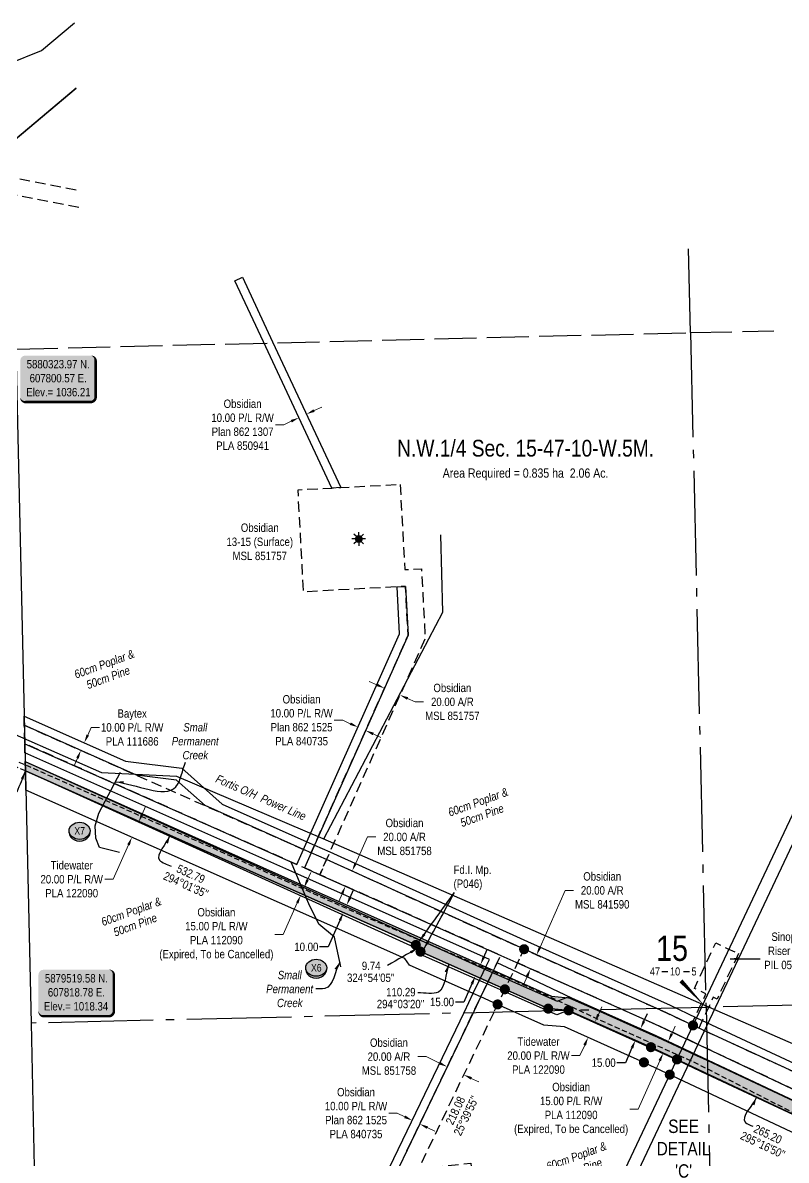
# Model space of a CAD drawing. Extents: x 606847 to 616975, y 5877213 to 5883625.
# Drawn here: x 607829 to 608740, y 5879356 to 5880714 of the extents above; entities that cross this region are included whole.
import ezdxf
from ezdxf.enums import TextEntityAlignment as Align

# ---------------------------------------------------------------- set-up
doc = ezdxf.new("R2010")
doc.units = 0
doc.header["$LTSCALE"] = 5
doc.header["$PDMODE"] = 34
doc.header["$PDSIZE"] = 0.03
for name, pattern in [('foc-ACCESSROAD', [3.75, 2.5, -1.25]), ('foc-QUARTERLINE', [33, 25, -3, 2, -3]), ('foc-TIELINE', [1.875, 1.25, -0.625]), ('foc-UNSURVEYED', [12.5, 10, -2.5]), ('UG_PIPE', [1.875, 1.25, -0.625])]:
    doc.linetypes.add(name, pattern=pattern)
doc.layers.get('Defpoints').update_dxf_attribs({"color": 9})
for name, color, linetype in [('10', 1, 'Continuous'), ('9', 3, 'Continuous'), ('AS-PIPE-UG', 44, 'UG_PIPE'), ('AS-POWER', 104, 'foc-POWER'), ('AS-POWER-T', 104, 'Continuous'), ('C-RW', 13, 'Continuous'), ('C-SYMBOL', 7, 'Continuous'), ('C-WS', 13, 'foc-ACCESSROAD'), ('C-WS-S', 8, 'Continuous'), ('DETAIL-T', 7, 'Continuous'), ('F-RW', 190, 'Continuous'), ('F-WS', 190, 'foc-ACCESSROAD'), ('L-AREAREQUIRED', 7, 'Continuous'), ('L-BD', 7, 'Continuous'), ('L-MON', 1, 'Continuous'), ('L-QSEC', 8, 'foc-QUARTERLINE'), ('L-SEC', 7, 'Continuous'), ('L-SECLBL', 7, 'Continuous'), ('L-TIE', 7, 'foc-TIELINE'), ('L-TITLEDB', 4, 'Continuous'), ('L-USEC', 7, 'foc-UNSURVEYED'), ('P-CROSSINGS', 250, 'Continuous'), ('P-PROPOSED', 10, 'Continuous'), ('P-PROPOSED-H', 21, 'Continuous'), ('P-TXT', 4, 'Continuous'), ('T-BUSH-T', 110, 'Continuous'), ('T-WATER', 160, 'Continuous'), ('T-WATER-T', 170, 'Continuous')]:
    doc.layers.add(name, color=color, linetype=linetype)
for name, color, linetype, lineweight in [('C-AR-T', 13, 'Continuous', 9), ('C-RW-T', 13, 'Continuous', 9), ('C-WS-T', 13, 'Continuous', 9), ('F-RW-T', 190, 'Continuous', 9), ('F-WS-T', 190, 'Continuous', 9)]:
    doc.layers.add(name, color=color, linetype=linetype, lineweight=lineweight)
doc.styles.add('100L', font='ARIALN.TTF', dxfattribs={"height": 11})
doc.styles.add('175L', font='ARIALN.TTF', dxfattribs={"height": 20})
doc.styles.add('80', font='ARIALN.TTF', dxfattribs={"height": 10})
doc.styles.add('80CG', font='ARIALN.TTF', dxfattribs={"height": 10})
doc.styles.add('80L', font='ARIALN.TTF', dxfattribs={"height": 10})
doc.styles.add('Crossing', font='ARIALN.TTF', dxfattribs={"height": 10})
doc.styles.add('foc-LtypeFont', font='ARIALN.TTF', dxfattribs={"height": 7.35})
doc.styles.add('SIMPLEX', font='ARIALN.TTF')
doc.linetypes.add('foc-POWER', pattern='A,6,-1,["P",foc-LtypeFont,S=0.2,R=0,X=-0.625,Y=-0.75],-1.24,4', length=12.24)
doc.linetypes.add('foc-TOPO-flowdirection-NOLINE', pattern='A,0,[">",foc-LtypeFont,S=0.3,R=0,X=0,Y=-0.945],-20,[">",foc-LtypeFont,S=0.3,R=0,X=0,Y=-0.945],0', length=20)
doc.dimstyles.new('Compass 5 000', dxfattribs={"dimscale": 5, "dimtxt": 9, "dimasz": 2, "dimexe": 0.2, "dimexo": 0.0625, "dimgap": 0.5, "dimtad": 0, "dimtih": 1, "dimtoh": 1, "dimzin": 0, "dimdsep": 46, "dimtxsty": '80CG', "dimcen": 0.1, "dimse1": 1, "dimse2": 1, "dimclrd": 256, "dimclrt": 256, "dimaunit": 1, "dimadec": 4, "dimazin": 0, "dimtfac": 0.06, "dimtofl": 0, "dimtmove": 0, "dimatfit": 1, "dimfxl": 0.2, "dimtolj": 1, "dimtzin": 0, "dimlwd": -1, "dimarcsym": 0})

# ---------------------------------------------------------------- blocks, each defined once
blk = doc.blocks.new('L-SECLBL')
at = {"layer": '9', "color": 7}
for p, q in [((-5.1, -27.8), (-12.3, -27.8)), ((20.7, -27.8), (13.5, -27.8))]:
    blk.add_line(p, q, dxfattribs=at)
at = {"layer": '10', "color": 2, "style": 'SIMPLEX'}
blk.add_attdef('SEC', text='', height=30, dxfattribs=at).set_placement((0, 0), align=Align.MIDDLE)
at = {"layer": '10', "color": 5, "style": '80L'}
blk.add_attdef('TWP', text='', height=9.5, dxfattribs=at).set_placement((-14.4, -27.4), align=Align.MIDDLE_RIGHT)
blk.add_attdef('RGE', text='', height=9.5, dxfattribs=at).set_placement((3.6, -27.4), align=Align.MIDDLE_CENTER)
blk.add_attdef('MER', text='', height=9.5, dxfattribs=at).set_placement((23.2, -27.4), align=Align.MIDDLE_LEFT)
blk = doc.blocks.new('*D435')
at = {"layer": 'C-AR-T', "transparency": 16777216}
for p, q in [((608446.5, 5879610.6), (608476.5, 5879678.4)), ((608476.5, 5879678.4), (608486.5, 5879678.4)), ((608431.1, 5879575.8), (608427, 5879566.7))]:
    blk.add_line(p, q, dxfattribs=at)
for points in [[(608444.9, 5879611.3), (608448, 5879610), (608442.4, 5879601.5)], [(608429.5, 5879576.5), (608432.6, 5879575.2), (608435.1, 5879585)]]:
    blk.add_solid(points, dxfattribs=at)
at = {"layer": 'Defpoints', "color": 0, "transparency": 16777216}
for p in [(608442.4, 5879601.5), (608460.9, 5879593.3), (608453.6, 5879576.8)]:
    blk.add_point(p, dxfattribs=at)
at = {"layer": 'C-AR-T', "transparency": 16777216, "insert": (608520.7, 5879678.4), "char_height": 10, "attachment_point": 5, "style": '80CG'}
blk.add_mtext('\\A1;Obsidian\\P20.00 A/R\\PMSL 841590', dxfattribs=at)
blk = doc.blocks.new('*D436')
at = {"layer": 'C-AR-T', "transparency": 16777216}
for p, q in [((608310.4, 5879480), (608300.4, 5879480)), ((608326.6, 5879472.2), (608310.4, 5879480)), ((608364.4, 5879454.1), (608373.5, 5879449.8))]:
    blk.add_line(p, q, dxfattribs=at)
for points in [[(608327.4, 5879473.7), (608325.9, 5879470.7), (608335.7, 5879467.9)], [(608365.2, 5879455.6), (608363.7, 5879452.6), (608355.4, 5879458.4)]]:
    blk.add_solid(points, dxfattribs=at)
at = {"layer": 'Defpoints', "color": 0, "transparency": 16777216}
for p in [(608328.6, 5879453.2), (608355.4, 5879458.4), (608348.4, 5879443.7)]:
    blk.add_point(p, dxfattribs=at)
at = {"layer": 'C-AR-T', "transparency": 16777216, "insert": (608266.1, 5879480), "char_height": 10, "attachment_point": 5, "style": '80CG'}
blk.add_mtext('\\A1;Obsidian\\P20.00 A/R\\PMSL 851758', dxfattribs=at)
blk = doc.blocks.new('*D437')
at = {"layer": 'C-AR-T', "transparency": 16777216}
for p, q in [((608226.4, 5879710.9), (608240.4, 5879742.2)), ((608240.4, 5879742.2), (608250.4, 5879742.2)), ((608210.1, 5879674.4), (608206.1, 5879665.2))]:
    blk.add_line(p, q, dxfattribs=at)
for points in [[(608224.9, 5879711.6), (608227.9, 5879710.2), (608222.3, 5879701.8)], [(608208.6, 5879675), (608211.6, 5879673.7), (608214.2, 5879683.5)]]:
    blk.add_solid(points, dxfattribs=at)
at = {"layer": 'Defpoints', "color": 0, "transparency": 16777216}
for p in [(608222.3, 5879701.8), (608264.5, 5879683), (608256.4, 5879664.7)]:
    blk.add_point(p, dxfattribs=at)
at = {"layer": 'C-AR-T', "transparency": 16777216, "insert": (608284.7, 5879742.2), "char_height": 10, "attachment_point": 5, "style": '80CG'}
blk.add_mtext('\\A1;Obsidian\\P20.00 A/R\\PMSL 851758', dxfattribs=at)
blk = doc.blocks.new('*D438')
at = {"layer": 'C-AR-T', "transparency": 16777216}
for p, q in [((608251.7, 5879923.9), (608242.6, 5879927.9)), ((608288.3, 5879907.5), (608297.5, 5879903.4)), ((608297.5, 5879903.4), (608307.5, 5879903.4))]:
    blk.add_line(p, q, dxfattribs=at)
for points in [[(608252.4, 5879925.4), (608251, 5879922.3), (608260.8, 5879919.8)], [(608289, 5879909), (608287.7, 5879906), (608279.2, 5879911.6)]]:
    blk.add_solid(points, dxfattribs=at)
at = {"layer": 'Defpoints', "color": 0, "transparency": 16777216}
for p in [(608268.2, 5879936.3), (608286.6, 5879928.1), (608279.2, 5879911.6)]:
    blk.add_point(p, dxfattribs=at)
at = {"layer": 'C-AR-T', "transparency": 16777216, "insert": (608341.8, 5879903.4), "char_height": 10, "attachment_point": 5, "style": '80CG'}
blk.add_mtext('\\A1;Obsidian\\P20.00 A/R\\PMSL 851757', dxfattribs=at)
blk = doc.blocks.new('*D450')
at = {"layer": 'C-RW-T', "transparency": 16777216}
for p, q in [((608176.7, 5880251.1), (608185.8, 5880255.3)), ((608149.5, 5880238.4), (608140.5, 5880234.2)), ((608140.5, 5880234.2), (608130.5, 5880234.2))]:
    blk.add_line(p, q, dxfattribs=at)
for points in [[(608176, 5880252.6), (608177.4, 5880249.6), (608167.7, 5880246.9)], [(608148.8, 5880239.9), (608150.2, 5880236.9), (608158.6, 5880242.6)]]:
    blk.add_solid(points, dxfattribs=at)
at = {"layer": 'Defpoints', "color": 0, "transparency": 16777216}
for p in [(608164.7, 5880253.1), (608155.7, 5880248.9), (608158.6, 5880242.6)]:
    blk.add_point(p, dxfattribs=at)
at = {"layer": 'C-RW-T', "transparency": 16777216, "insert": (608091.4, 5880234.2), "char_height": 10, "attachment_point": 5, "style": '80CG'}
blk.add_mtext('\\A1;Obsidian\\P10.00 P/L R/W\\PPlan 862 1307\\PPLA 850941', dxfattribs=at)
blk = doc.blocks.new('*D452')
at = {"layer": 'C-RW-T', "transparency": 16777216}
for p, q in [((608275.9, 5879412.6), (608265.9, 5879412.6)), ((608284.9, 5879408.2), (608275.9, 5879412.6)), ((608311.9, 5879395.3), (608320.9, 5879390.9))]:
    blk.add_line(p, q, dxfattribs=at)
for points in [[(608285.6, 5879409.8), (608284.2, 5879406.7), (608293.9, 5879403.9)], [(608312.6, 5879396.8), (608311.2, 5879393.8), (608302.9, 5879399.6)]]:
    blk.add_solid(points, dxfattribs=at)
at = {"layer": 'Defpoints', "color": 0, "transparency": 16777216}
for p in [(608302.9, 5879422.8), (608311.9, 5879418.4), (608302.9, 5879399.6)]:
    blk.add_point(p, dxfattribs=at)
at = {"layer": 'C-RW-T', "transparency": 16777216, "insert": (608226.8, 5879412.6), "char_height": 10, "attachment_point": 5, "style": '80CG'}
blk.add_mtext('\\A1;Obsidian\\P10.00 P/L R/W\\PPlan 862 1525\\PPLA 840735', dxfattribs=at)
blk = doc.blocks.new('*D453')
at = {"layer": 'C-RW-T', "transparency": 16777216}
for p, q in [((608210.9, 5879881.5), (608200.9, 5879881.5)), ((608220, 5879877.4), (608210.9, 5879881.5)), ((608247.4, 5879865.2), (608256.5, 5879861.1))]:
    blk.add_line(p, q, dxfattribs=at)
for points in [[(608220.7, 5879878.9), (608219.3, 5879875.9), (608229.1, 5879873.4)], [(608248.1, 5879866.7), (608246.7, 5879863.7), (608238.3, 5879869.3)]]:
    blk.add_solid(points, dxfattribs=at)
at = {"layer": 'Defpoints', "color": 0, "transparency": 16777216}
for p in [(608229.1, 5879873.4), (608229.9, 5879875), (608239, 5879870.9)]:
    blk.add_point(p, dxfattribs=at)
at = {"layer": 'C-RW-T', "transparency": 16777216, "insert": (608161.8, 5879881.5), "char_height": 10, "attachment_point": 5, "style": '80CG'}
blk.add_mtext('\\A1;Obsidian\\P10.00 P/L R/W\\PPlan 862 1525\\PPLA 840735', dxfattribs=at)
blk = doc.blocks.new('*D459')
at = {"layer": 'Defpoints', "color": 0, "transparency": 16777216}
for p in [(607897.6, 5879845.8), (607901.6, 5879855), (607902.4, 5879854.6)]:
    blk.add_point(p, dxfattribs=at)
at = {"layer": 'F-RW-T', "transparency": 16777216}
for p, q in [((607906.5, 5879863.8), (607910.5, 5879872.9)), ((607910.5, 5879872.9), (607920.5, 5879872.9)), ((607894.3, 5879836.3), (607890.2, 5879827.2))]:
    blk.add_line(p, q, dxfattribs=at)
for points in [[(607905, 5879864.4), (607908, 5879863.1), (607902.4, 5879854.6)], [(607892.8, 5879837), (607895.8, 5879835.7), (607898.3, 5879845.5)]]:
    blk.add_solid(points, dxfattribs=at)
at = {"layer": 'F-RW-T', "transparency": 16777216, "insert": (607959.6, 5879872.9), "char_height": 10, "attachment_point": 5, "style": '80CG'}
blk.add_mtext('\\A1;Baytex\\P10.00 P/L R/W\\PPLA 111686', dxfattribs=at)
blk = doc.blocks.new('*D464')
at = {"layer": 'Defpoints', "color": 0, "transparency": 16777216}
for p in [(608503.8, 5879502.9), (608558.9, 5879500.2), (608550.7, 5879482)]:
    blk.add_point(p, dxfattribs=at)
at = {"layer": 'F-RW-T', "transparency": 16777216}
for p, q in [((608516.1, 5879530.3), (608520.1, 5879539.5)), ((608499.8, 5879493.8), (608494.1, 5879481.2)), ((608494.1, 5879481.2), (608484.1, 5879481.2))]:
    blk.add_line(p, q, dxfattribs=at)
for points in [[(608514.5, 5879531), (608517.6, 5879529.6), (608512, 5879521.2)], [(608498.2, 5879494.5), (608501.3, 5879493.1), (608503.8, 5879502.9)]]:
    blk.add_solid(points, dxfattribs=at)
at = {"layer": 'F-RW-T', "transparency": 16777216, "insert": (608444.6, 5879481.2), "char_height": 10, "attachment_point": 5, "style": '80CG'}
blk.add_mtext('\\A1;Tidewater\\P20.00 P/L R/W\\PPLA 122090', dxfattribs=at)
blk = doc.blocks.new('*D465')
at = {"layer": 'Defpoints', "color": 0, "transparency": 16777216}
for p in [(607959.3, 5879741.9), (608037.4, 5879729.1), (608029.3, 5879710.9)]:
    blk.add_point(p, dxfattribs=at)
at = {"layer": 'F-RW-T', "transparency": 16777216}
for p, q in [((607971.4, 5879769.4), (607975.5, 5879778.5)), ((607955.2, 5879732.8), (607937, 5879691.7)), ((607937, 5879691.7), (607927, 5879691.7))]:
    blk.add_line(p, q, dxfattribs=at)
for points in [[(607969.9, 5879770), (607973, 5879768.7), (607967.4, 5879760.2)], [(607953.7, 5879733.5), (607956.7, 5879732.1), (607959.3, 5879741.9)]]:
    blk.add_solid(points, dxfattribs=at)
at = {"layer": 'F-RW-T', "transparency": 16777216, "insert": (607887.4, 5879691.7), "char_height": 10, "attachment_point": 5, "style": '80CG'}
blk.add_mtext('\\A1;Tidewater\\P20.00 P/L R/W\\PPLA 122090', dxfattribs=at)
blk = doc.blocks.new('*D469')
at = {"layer": 'C-RW-T', "transparency": 16777216}
for p, q in [((608603.6, 5879507.1), (608607.7, 5879516.3)), ((608589.4, 5879475.2), (608563.5, 5879417.3)), ((608563.5, 5879417.3), (608553.5, 5879417.3))]:
    blk.add_line(p, q, dxfattribs=at)
for points in [[(608602.1, 5879507.8), (608605.1, 5879506.5), (608599.5, 5879498)], [(608587.9, 5879475.9), (608590.9, 5879474.6), (608593.5, 5879484.4)]]:
    blk.add_solid(points, dxfattribs=at)
at = {"layer": 'Defpoints', "color": 0, "transparency": 16777216}
for p in [(608589.5, 5879502.5), (608583.4, 5879488.9), (608593.5, 5879484.4)]:
    blk.add_point(p, dxfattribs=at)
at = {"layer": 'C-RW-T', "transparency": 16777216, "insert": (608483.6, 5879417.3), "char_height": 10, "attachment_point": 5, "style": '80CG'}
blk.add_mtext('\\A1;Obsidian\\P15.00 P/L R/W\\PPLA 112090\\P(Expired, To be Cancelled)', dxfattribs=at)
blk = doc.blocks.new('*D470')
at = {"layer": 'C-RW-T', "transparency": 16777216}
for p, q in [((608168.9, 5879690.9), (608172.9, 5879700)), ((608156.7, 5879663.5), (608140, 5879625.9)), ((608140, 5879625.9), (608130, 5879625.9))]:
    blk.add_line(p, q, dxfattribs=at)
for points in [[(608167.3, 5879691.6), (608170.4, 5879690.2), (608164.8, 5879681.7)], [(608155.2, 5879664.1), (608158.2, 5879662.8), (608160.7, 5879672.6)]]:
    blk.add_solid(points, dxfattribs=at)
at = {"layer": 'Defpoints', "color": 0, "transparency": 16777216}
for p in [(608109.9, 5879695.2), (608113.9, 5879704.3), (608160.7, 5879672.6)]:
    blk.add_point(p, dxfattribs=at)
at = {"layer": 'C-RW-T', "transparency": 16777216, "insert": (608060.1, 5879625.9), "char_height": 10, "attachment_point": 5, "style": '80CG'}
blk.add_mtext('\\A1;Obsidian\\P15.00 P/L R/W\\PPLA 112090\\P(Expired, To be Cancelled)', dxfattribs=at)
blk = doc.blocks.new('GAS')
h = blk.add_hatch(color=255)
h.dxf.hatch_style = 1
edge = h.paths.add_edge_path()
edge.add_arc((0, 0), 0.9, 0, 360)
for p, q in [((-0.81, 0), (-1.62, 0)), ((-0.57, 0.57), (-1.14, 1.14)), ((0, 0.81), (0, 1.62)), ((0.57, 0.57), (1.14, 1.14)), ((1.62, 0), (0.81, 0)), ((-0.57, -0.57), (-1.14, -1.14)), ((0, -0.81), (0, -1.62)), ((1.14, -1.14), (0.57, -0.57))]:
    blk.add_line(p, q)
blk.add_circle((0, 0), 0.8)
blk = doc.blocks.new('fdia')
at = {"color": 255, "const_width": 1}
blk.add_lwpolyline([(-0.5, 0, 1), (0.5, 0, 1)], format="xyb", close=True, dxfattribs=at)
blk = doc.blocks.new('Fdiaa')
blk.add_blockref('fdia', (0, 0))
blk = doc.blocks.new('fdib')
at = {"color": 1, "const_width": 1.6}
blk.add_lwpolyline([(-0.4, 0, 1), (0.4, 0, 1)], format="xyb", close=True, dxfattribs=at)
at = {"color": 1}
blk.add_circle((0, 0), 0.8, dxfattribs=at)
blk = doc.blocks.new('Fdibb')
blk.add_blockref('fdib', (0, 0))
blk = doc.blocks.new('fdicc')
for name in ['Fdibb', 'Fdiaa']:
    blk.add_blockref(name, (0, 0))
blk = doc.blocks.new('FDI')
blk.add_blockref('fdicc', (0, 0))
blk = doc.blocks.new('*D574')
at = {"layer": 'Defpoints', "color": 0, "transparency": 16777216}
for p in [(608550.1, 5879520.6), (608544, 5879506.9), (608560.3, 5879499.6)]:
    blk.add_point(p, dxfattribs=at)
at = {"layer": 'P-TXT', "transparency": 16777216}
for p, q in [((608570.5, 5879522.4), (608574.6, 5879531.6)), ((608556.2, 5879490.5), (608548.3, 5879472.8)), ((608548.3, 5879472.8), (608538.3, 5879472.8))]:
    blk.add_line(p, q, dxfattribs=at)
for points in [[(608569, 5879523.1), (608572, 5879521.7), (608566.4, 5879513.3)], [(608554.7, 5879491.2), (608557.8, 5879489.8), (608560.3, 5879499.6)]]:
    blk.add_solid(points, dxfattribs=at)
at = {"layer": 'P-TXT', "transparency": 16777216, "insert": (608522.4, 5879472.8), "char_height": 10, "attachment_point": 5, "style": '80CG'}
blk.add_mtext('\\A1;15.00', dxfattribs=at)
blk = doc.blocks.new('*D575')
at = {"layer": 'Defpoints', "color": 0, "transparency": 16777216}
for p in [(608371.3, 5879591.6), (608365.1, 5879577.9), (608369.2, 5879576.1)]:
    blk.add_point(p, dxfattribs=at)
at = {"layer": 'P-TXT', "transparency": 16777216}
for p, q in [((608379.4, 5879598.9), (608383.5, 5879608.1)), ((608365.1, 5879567), (608355.4, 5879545.2)), ((608355.4, 5879545.2), (608345.4, 5879545.2))]:
    blk.add_line(p, q, dxfattribs=at)
for points in [[(608377.9, 5879599.6), (608380.9, 5879598.3), (608375.3, 5879589.8)], [(608363.6, 5879567.7), (608366.7, 5879566.3), (608369.2, 5879576.1)]]:
    blk.add_solid(points, dxfattribs=at)
at = {"layer": 'P-TXT', "transparency": 16777216, "insert": (608329.5, 5879545.2), "char_height": 10, "attachment_point": 5, "style": '80CG'}
blk.add_mtext('\\A1;15.00', dxfattribs=at)
blk = doc.blocks.new('*D576')
at = {"layer": 'Defpoints', "color": 0, "transparency": 16777216}
for p in [(608196.4, 5879669.6), (608192.4, 5879660.5), (608211.7, 5879651.9)]:
    blk.add_point(p, dxfattribs=at)
at = {"layer": 'P-TXT', "transparency": 16777216}
for p, q in [((608219.8, 5879670.1), (608223.9, 5879679.3)), ((608207.6, 5879642.7), (608193.4, 5879611)), ((608193.4, 5879611), (608183.4, 5879611))]:
    blk.add_line(p, q, dxfattribs=at)
for points in [[(608218.3, 5879670.8), (608221.3, 5879669.4), (608215.7, 5879661)], [(608206.1, 5879643.4), (608209.1, 5879642), (608211.7, 5879651.9)]]:
    blk.add_solid(points, dxfattribs=at)
at = {"layer": 'P-TXT', "transparency": 16777216, "insert": (608167.5, 5879611), "char_height": 10, "attachment_point": 5, "style": '80CG'}
blk.add_mtext('\\A1;10.00', dxfattribs=at)
blk = doc.blocks.new('*U591')
h = blk.add_hatch(color=254)
edge = h.paths.add_edge_path()
edge.add_line((-39, -28.5), (39, -28.5))
edge.add_arc((39, -22.5), 6, 270, 360)
edge.add_line((45, -22.5), (45, 21))
edge.add_arc((39, 21), 6, 0, 90)
edge.add_line((39, 27), (-39, 27))
edge.add_arc((-39, 21), 6, 90, 180)
edge.add_line((-45, 21), (-45, -22.5))
edge.add_arc((-39, -22.5), 6, 180, 270)
at = {"color": 1, "flags": 128}
blk.add_lwpolyline([(-39, -28.5, 3, 3, 0), (39, -28.5, 3, 3, 0.414214), (45, -22.5, 3, 3, 0), (45, 21, 3, 0, 0.414214), (39, 27, 0, 0, 0), (-39, 27, 0, 0, 0.414214), (-45, 21, 0, 0, 0), (-45, -22.5, 0, 3, 0.414214)], format="xyseb", close=True, dxfattribs=at)
blk.add_lwpolyline([(-35.9, -20.9, 0, 10, 0), (0, 0, 5, 5, 0)], format="xyseb", dxfattribs=at)
at = {"color": 1, "style": '80'}
blk.add_attdef('ENTER_TEXT_001', (-36, -5), '', height=10, dxfattribs=at)
blk = doc.blocks.new('xing2')
h = blk.add_hatch(color=50)
h.dxf.hatch_style = 1
edge = h.paths.add_edge_path()
edge.add_ellipse((0, 0), major_axis=(-12.5, 0), ratio=0.816297, start_angle=0, end_angle=360)
h = blk.add_hatch(color=250)
h.dxf.hatch_style = 1
edge = h.paths.add_edge_path()
edge.add_ellipse((0, -2), major_axis=(-12.5, 0), ratio=0.816297, start_angle=0, end_angle=180)
edge.add_line((12.5, -2), (12.5, 0))
edge.add_ellipse((0, 0), major_axis=(-12.5, 0), ratio=0.816297, start_angle=0, end_angle=180, ccw=False)
edge.add_line((-12.5, 0), (-12.5, -2))
at = {"color": 250}
blk.add_ellipse((0, 0), major_axis=(-12.5, 0), ratio=0.816297, dxfattribs=at)
blk.add_ellipse((0, -2), major_axis=(-12.5, 0), ratio=0.816297, start_param=0, end_param=3.141593, dxfattribs=at)
at = {"color": 250, "style": 'Crossing'}
blk.add_attdef('CROSSING', text='', height=9, dxfattribs=at).set_placement((0.1, 0), align=Align.MIDDLE_CENTER)
at = {"color": 250, "style": 'Crossing', "flags": 1}
for tag, p in [('OWNER', (0.1, -12.5)), ('DESCRIPTION', (0.1, -25.8)), ('LOCATION', (0.1, -39.3)), ('DWG_REF', (0.1, -52.8))]:
    blk.add_attdef(tag, text='', height=9, dxfattribs=at).set_placement(p, align=Align.MIDDLE_CENTER)

msp = doc.modelspace()

# ---------------------------------------------------------------- hatches: boundary and pattern name
at = {"layer": 'P-PROPOSED-H'}
h = msp.add_hatch(color=256, dxfattribs=at)
h.dxf.hatch_style = 1
h.paths.add_polyline_path([(609865.025, 5878820.603), (609803.924, 5878827.282), (609766.121, 5878931.352), (609682.436, 5878960.814), (609138.137, 5879227.273), (608861.241, 5879357.947), (608578.824, 5879491.331), (608480.527, 5879535.245), (608456.201, 5879537.288), (608303.78, 5879605.327), (608298.183, 5879613.291), (607832.074, 5879821.068), (607831.824, 5879832.123), (608314.654, 5879616.893), (608459.99, 5879552.016), (608484.319, 5879549.973), (608585.084, 5879504.956), (608867.644, 5879371.505), (609144.633, 5879240.787), (609688.242, 5878974.666), (609777.792, 5878943.139), (609814.83, 5878841.173), (609866.656, 5878835.508)])

# ---------------------------------------------------------------- linework, layer by layer
at = {"layer": 'AS-PIPE-UG', "flags": 128}
msp.add_lwpolyline([(607196.879, 5880291.949), (607209.466, 5880271.796), (607227.4, 5880250.344), (607243.121, 5880231.295), (607251.171, 5880220.885), (607295.42, 5880163.199), (607388.806, 5880036.368), (607398.437, 5880023.997), (607412.429, 5880005.144), (607425.427, 5879977.487), (607434.271, 5879959.285), (607446.608, 5879952.267), (607467.466, 5879945.606), (607503.18, 5879935.964), (607522.389, 5879930.732), (607534.33, 5879929.179), (607565.224, 5879928.499), (607600.005, 5879928.894), (607607.012, 5879926.262), (607630.279, 5879916.815), (607654.561, 5879905.84), (607836.003, 5879826.621), (608041.839, 5879735.337), (608231.802, 5879649.646), (608420.143, 5879569.152), (608511.617, 5879526.6), (608631.062, 5879473.191), (608745.476, 5879414.877), (608820.886, 5879379.159), (608849.287, 5879365.153)], dxfattribs=at)
at = {"layer": 'AS-POWER', "flags": 128}
for points in [[(606904.617, 5879775.336), (607040.447, 5879923.103), (607165.3, 5880021.674), (607339.911, 5880168.348), (607514.066, 5880315.083), (607794.52, 5880553.429), (607892.659, 5880635.903)], [(607330.815, 5880163.467), (607455.76, 5879997.93), (607535.176, 5879954.161), (607622.385, 5879951.193), (607923.148, 5879818.98), (608012.622, 5879814.898), (608187.183, 5879740.284), (608779.556, 5879481.85), (609180.651, 5879299.951)], [(608188.259, 5879739.815), (608330.445, 5880010.401), (608328.086, 5880102.955)]]:
    msp.add_lwpolyline(points, dxfattribs=at)
at = {"layer": 'C-RW'}
msp.add_lwpolyline([(608208.597, 5880159.303), (608197.833, 5880158.727), (608116.329, 5880333.046), (608082.217, 5880406.012), (608091.272, 5880410.246), (608127.252, 5880333.284), (608208.597, 5880159.303)], close=True, dxfattribs=at)
for points in [[(608266.892, 5879347.629), (608356.151, 5879533.678), (608366.706, 5879555.684), (608375.365, 5879573.734), (608381.856, 5879587.264), (608386.034, 5879595.973), (608161.108, 5879696.224), (607831.589, 5879842.494), (607831.339, 5879853.541), (608155.991, 5879709.425), (608163.994, 5879727.359), (608168.072, 5879736.496), (608278.88, 5879984.795), (608275.845, 5880040.782), (608285.826, 5880041.323), (608288.992, 5879982.925), (608179.214, 5879736.953), (608177.157, 5879732.417), (608173.125, 5879723.299), (608173.125, 5879723.299), (608165.126, 5879705.368), (608183.501, 5879697.184), (608399.49, 5879600.913), (608417.606, 5879592.841), (608541.225, 5879537.746), (608588.394, 5879516.724), (608619.445, 5879502.075), (608632.806, 5879495.775), (608644.9, 5879490.071), (608834.273, 5879400.737)], [(608816.314, 5879378.945), (608646.056, 5879458.893), (608622.634, 5879469.891), (608609.259, 5879476.171), (608580.121, 5879489.854), (608483.08, 5879532.956), (608478.909, 5879534.814), (608473.512, 5879532.729), (608466.392, 5879529.988), (608460.856, 5879532.427), (608456.479, 5879534.365), (608403.474, 5879557.767), (608402.999, 5879557.977), (608384.832, 5879565.998), (608375.685, 5879570.037), (608303.684, 5879601.826), (608301.145, 5879608.412), (607832.074, 5879821.068), (607831.824, 5879832.123), (608382.151, 5879583.579), (608391.299, 5879579.541), (608409.456, 5879571.524), (608409.943, 5879571.309), (608409.943, 5879571.309), (608466.782, 5879546.214), (608479.342, 5879551.034), (608518.153, 5879533.791), (608584.679, 5879504.261), (608586.356, 5879503.512), (608586.696, 5879503.366), (608615.645, 5879489.776), (608629.02, 5879483.496), (608645.645, 5879475.691), (608822.041, 5879392.874)], [(608820.564, 5879393.74), (608585.084, 5879504.956), (608484.319, 5879549.973), (608413.289, 5879583.825), (608395.167, 5879591.903), (608390.996, 5879583.21), (608384.505, 5879569.679), (608375.846, 5879551.629), (608367.351, 5879533.924), (608278.099, 5879347.881)]]:
    msp.add_lwpolyline(points, dxfattribs=at)
at = {"layer": 'C-RW', "flags": 128}
msp.add_lwpolyline([(609865.025, 5878820.603), (609803.924, 5878827.282), (609766.121, 5878931.352), (609682.436, 5878960.814), (609138.137, 5879227.273), (608861.241, 5879357.947), (608578.824, 5879491.331), (608480.527, 5879535.245), (608456.201, 5879537.288), (608303.78, 5879605.327), (608298.183, 5879613.291), (607832.074, 5879821.068), (607831.824, 5879832.123), (608314.654, 5879616.893), (608459.99, 5879552.016), (608484.319, 5879549.973), (608585.084, 5879504.956), (608867.644, 5879371.505), (609144.633, 5879240.787), (609688.242, 5878974.666), (609777.792, 5878943.139), (609814.83, 5878841.173), (609866.656, 5878835.508)], close=True, dxfattribs=at)
at = {"layer": 'C-WS', "flags": 128}
msp.add_lwpolyline([(607895.841, 5880493.589), (607815.626, 5880509.039), (607815.169, 5880529.506), (607895.383, 5880514.056)], dxfattribs=at)
for points in [[(608279.466, 5880163.1), (608284.941, 5880061.315), (608304.922, 5880062.398), (608309.398, 5879979.174), (608195.713, 5879724.588), (608191.658, 5879715.456), (608183.501, 5879697.184), (608165.124, 5879705.356), (608155.989, 5879709.412), (607831.339, 5879853.541), (607830.842, 5879875.496), (607964.622, 5879816.008), (608046.527, 5879779.588), (608163.994, 5879727.359), (608173.125, 5879723.299), (608177.166, 5879732.407), (608179.216, 5879736.95), (608288.992, 5879982.925), (608285.826, 5880041.323), (608275.845, 5880040.782), (608164.128, 5880034.729), (608157.575, 5880156.57), (608197.833, 5880158.727), (608208.597, 5880159.303), (608279.466, 5880163.1)], [(608391.525, 5879533.501), (608301.372, 5879345.886), (608363.792, 5879353.062), (608376.892, 5879234.072), (608255.644, 5879219.972), (608246.987, 5879294.403), (608245.058, 5879310.992), (608242.526, 5879339.12), (608276.072, 5879342.977), (608278.099, 5879347.881), (608367.351, 5879533.924), (608375.846, 5879551.629), (608384.505, 5879569.679), (608390.996, 5879583.21), (608395.167, 5879591.903), (608399.49, 5879600.913), (608183.501, 5879697.184), (608191.658, 5879715.457), (608427.449, 5879608.263), (608391.525, 5879533.501)], [(609088.988, 5879302.75), (609159.145, 5879269.637), (609157.017, 5879364.68), (609156.939, 5879368.168), (609156.913, 5879369.305), (609158.319, 5879369.337), (609162.227, 5879369.423), (609278.948, 5879372.037), (609280.714, 5879293.168), (609281.563, 5879255.25), (609281.681, 5879250.003), (609279.411, 5879249.952), (609263.024, 5879249.585), (609159.646, 5879247.27), (608852.392, 5879392.19), (608834.273, 5879400.737), (608644.9, 5879490.071), (608632.806, 5879495.775), (608619.445, 5879502.075), (608588.394, 5879516.724), (608541.224, 5879537.746), (608419.609, 5879591.948), (608427.449, 5879608.263), (608597.62, 5879532.23), (608629.097, 5879517.323), (608834.142, 5879423.03), (608852.676, 5879414.282), (608870.427, 5879405.904), (609071.252, 5879311.121), (609076.051, 5879308.855), (609082.878, 5879305.634), (609088.988, 5879302.75)]]:
    msp.add_lwpolyline(points, close=True, dxfattribs=at)
at = {"layer": 'F-RW'}
for points in [[(608834.142, 5879423.029), (608629.097, 5879517.323), (608597.62, 5879532.23), (608427.449, 5879608.263), (608191.658, 5879715.457), (608173.125, 5879723.299), (608163.994, 5879727.359), (608046.528, 5879779.589), (608012.419, 5879810.015), (607964.622, 5879816.009), (607830.842, 5879875.496), (607830.591, 5879886.557), (607951.563, 5879832.767), (608018.919, 5879824.317), (608066.98, 5879781.447), (608168.072, 5879736.496), (608177.144, 5879732.434), (608195.679, 5879724.611), (608431.527, 5879617.389), (608601.799, 5879541.311), (608633.375, 5879526.357), (609069.546, 5879322.99)], [(608943.222, 5879297.579), (608570.48, 5879473.2), (608475.472, 5879515.608), (608451.149, 5879517.65), (608395.784, 5879542.371), (608375.702, 5879551.329), (608366.572, 5879555.404), (608290.595, 5879589.32), (608285.001, 5879597.279), (607832.593, 5879798.117), (607832.074, 5879821.068), (608298.183, 5879613.291), (608303.78, 5879605.327), (608403.532, 5879560.78), (608456.201, 5879537.288), (608480.527, 5879535.245), (608578.824, 5879491.331), (609138.137, 5879227.273)], [(608778.428, 5879798.465), (608420.473, 5879040.377), (608322.863, 5879010.004), (608162.659, 5878960.153), (608101.259, 5878854.277), (608039.758, 5878889.946), (607925.991, 5878878.032), (607897.99, 5878875.1), (607863.469, 5878832.04), (607863.137, 5878831.628), (607856.467, 5878823.367), (607853.398, 5878819.572), (607853.237, 5878826.765), (607853.048, 5878835.251), (607862.797, 5878847.382), (607897.111, 5878890.078), (607911.175, 5878891.546), (607939.167, 5878894.467), (608042.971, 5878905.3), (608095.72, 5878874.687), (608152.552, 5878972.628), (608313.246, 5879022.571), (608409.628, 5879052.527), (608764.87, 5879804.867)]]:
    msp.add_lwpolyline(points, dxfattribs=at)
at = {"layer": 'F-WS', "flags": 128}
msp.add_lwpolyline([(608683.362, 5879602.964), (608657.79, 5879548.748), (608653.272, 5879550.879), (608648.187, 5879540.1), (608643.968, 5879531.153), (608643.286, 5879529.707), (608641.155, 5879525.189), (608636.064, 5879514.119), (608627.092, 5879518.273), (608632.327, 5879529.355), (608637.286, 5879539.86), (608643.473, 5879552.983), (608644.449, 5879555.038), (608643.416, 5879555.528), (608630.682, 5879561.534), (608642.702, 5879587.021), (608656.252, 5879615.752), (608669.985, 5879609.235), (608683.362, 5879602.964)], close=True, dxfattribs=at)
at = {"layer": 'L-QSEC', "flags": 128}
for points in [[(608623.27, 5880444.126), (608625.536, 5880344.192)], [(608626.112, 5880344.205), (608644.595, 5879538.874)], [(609449.849, 5879557.686), (608644.595, 5879538.874)], [(608644.595, 5879538.874), (607838.888, 5879520.051)], [(608644.595, 5879538.874), (608663.025, 5878735.835)]]:
    msp.add_lwpolyline(points, dxfattribs=at)
at = {"layer": 'L-SEC', "flags": 128}
for points in [[(607820.679, 5880324.422), (607838.888, 5879520.036)], [(607838.888, 5879520.036), (607855.668, 5878718.059)]]:
    msp.add_lwpolyline(points, dxfattribs=at)
at = {"layer": 'L-SECLBL', "flags": 128}
msp.add_lwpolyline([(608644.245, 5879539.223, 0, 4.998, 0), (608614.633, 5879570.506, 0, 0, 0)], format="xyseb", dxfattribs=at)
at = {"layer": 'L-TIE'}
msp.add_line((607832.074, 5879821.068), (607811.752, 5879830.127), dxfattribs=at)
at = {"layer": 'L-TITLEDB', "flags": 128}
msp.add_lwpolyline([(607892.659, 5880635.904), (607814.263, 5880570.021), (607812.138, 5880665.077), (607851.497, 5880680.905), (607890.913, 5880714.029)], dxfattribs=at)
at = {"layer": 'L-USEC', "flags": 128}
for points in [[(608625.536, 5880344.192), (608725.47, 5880346.376)], [(607820.679, 5880324.422), (608625.536, 5880344.192)]]:
    msp.add_lwpolyline(points, dxfattribs=at)
at = {"layer": 'T-WATER', "flags": 128}
for points in [[(607944.423, 5879723.826), (607920.58, 5879729.594), (607916.322, 5879740.942), (607915.411, 5879755.441), (607919.798, 5879770.445), (607945.539, 5879819.405)], [(608208.703, 5879587.246), (608201.301, 5879622.677), (608182.213, 5879638.25), (608170.526, 5879662.39), (608149.426, 5879712.212)]]:
    msp.add_lwpolyline(points, dxfattribs=at)
at = {"layer": 'T-WATER', "linetype": 'foc-TOPO-flowdirection-NOLINE', "flags": 128}
for points in [[(607944.423, 5879723.826), (607920.58, 5879729.594), (607916.322, 5879740.942), (607915.411, 5879755.441), (607919.798, 5879770.445), (607945.539, 5879819.405)], [(608208.703, 5879587.246), (608201.301, 5879622.677), (608182.213, 5879638.25), (608170.526, 5879662.39), (608149.426, 5879712.212)]]:
    msp.add_lwpolyline(points, dxfattribs=at)

# ---------------------------------------------------------------- block references
at = {"layer": 'C-WS-S', "xscale": 4.99790845, "yscale": 4.99790845, "zscale": 4.99790845}
msp.add_blockref('GAS', (608230.062, 5880097.86), dxfattribs=at)
at = {"layer": 'DETAIL-T'}
ref = msp.add_blockref('*U591', (607870.99, 5880289.772), dxfattribs=dict(at, xscale=0.99958169, yscale=0.99958169, zscale=0.99958169))
ref.add_attrib('ENTER_TEXT_001', '5880323.97 N.', (607833.686, 5880301.539), dxfattribs={"layer": '0', "color": 1, "height": 9.99582, "style": '80'})
ref.add_attrib('ENTER_TEXT_002', '607800.57 E.', (607837.208, 5880284.839), dxfattribs={"layer": '0', "color": 1, "height": 9.99582, "style": '80'})
ref.add_attrib('ENTER_TEXT_003', 'Elev.= 1036.21', (607833.233, 5880268.138), dxfattribs={"layer": '0', "color": 1, "height": 9.99582, "style": '80'})
ref = msp.add_blockref('*U591', (607892.718, 5879556.77), dxfattribs=dict(at, xscale=0.99958169, yscale=0.99958169, zscale=0.99958169))
ref.add_attrib('ENTER_TEXT_001', '5879519.58 N.', (607855.415, 5879568.537), dxfattribs={"layer": '0', "color": 1, "height": 9.99582, "style": '80'})
ref.add_attrib('ENTER_TEXT_002', '607818.78 E.', (607858.936, 5879551.837), dxfattribs={"layer": '0', "color": 1, "height": 9.99582, "style": '80'})
ref.add_attrib('ENTER_TEXT_003', 'Elev.= 1018.34', (607854.184, 5879535.136), dxfattribs={"layer": '0', "color": 1, "height": 9.99582, "style": '80'})
at = {"layer": 'L-MON', "xscale": 4.99790845, "yscale": 4.99790845, "zscale": 4.99790845}
for p in [(608298.183, 5879613.291), (608427.449, 5879608.263), (608303.78, 5879605.327), (608404.449, 5879560.381), (608395.784, 5879542.371), (608456.201, 5879537.288), (608480.527, 5879535.245), (608629.097, 5879517.323), (608578.824, 5879491.331), (608570.48, 5879473.2), (608609.914, 5879476.675), (608601.361, 5879458.583)]:
    msp.add_blockref('FDI', p, dxfattribs=at)
at = {"layer": 'L-SECLBL', "xscale": 0.9995840000000001, "yscale": 0.9995840000000001, "zscale": 0.9995840000000001}
msp.add_blockref('L-SECLBL', (608604.061, 5879609.089), dxfattribs=at).add_auto_attribs({'SEC': '15', 'TWP': '47', 'RGE': '10', 'MER': '5'})
at = {"layer": 'P-CROSSINGS', "xscale": 0.99958169, "yscale": 0.99958169, "zscale": 0.99958169}
for p, values in [((607896.801, 5879749.523), {'CROSSING': 'X7'}), ((608179.285, 5879586.08), {'CROSSING': 'X6'})]:
    msp.add_blockref('xing2', p, dxfattribs=at).add_auto_attribs(values)

# ---------------------------------------------------------------- texts
at = {"layer": 'AS-POWER-T', "insert": (608061.937, 5879817.239), "char_height": 9.9958, "attachment_point": 1, "rotation": 336.429806, "style": '80L'}
msp.add_mtext_dynamic_manual_height_columns('\\pi0.32613;{\\fArial Narrow|b0|i1|c0|p34;Fortis O/H  Power Line}', width=115.63809, gutter_width=49.979, heights=[0], dxfattribs=at)
at = {"layer": 'C-SYMBOL', "color": 3, "style": '175L'}
msp.add_text('N.W.1/4 Sec. 15-47-10-W.5M.', height=19.99163, dxfattribs=at).set_placement((608429.225, 5880190.239), align=Align.BOTTOM_CENTER)
at = {"layer": 'C-WS-T', "insert": (608111.901, 5880116.372), "char_height": 9.99584, "width": 78.96209, "attachment_point": 2, "line_spacing_factor": 1.010437, "style": '80CG'}
msp.add_mtext('Obsidian\\P13-15 (Surface)\\PMSL 851757', dxfattribs=at)
at = {"layer": 'DETAIL-T', "color": 3, "insert": (608617.817, 5879370.104), "char_height": 15.9933, "width": 63.60951, "attachment_point": 5, "style": '80CG'}
msp.add_mtext("SEE\\PDETAIL 'C'", dxfattribs=at)
at = {"layer": 'F-WS-T', "insert": (608743.389, 5879628.155), "char_height": 9.9958, "width": 58.16583, "attachment_point": 2, "line_spacing_factor": 1.010437, "style": '80CG'}
msp.add_mtext('Sinopec\\PRiser Site\\PPIL 050638', dxfattribs=at)
at = {"layer": 'L-AREAREQUIRED', "color": 5, "style": '100L'}
msp.add_text('Area Required = 0.835 ha  2.06 Ac.', height=10.9954, dxfattribs=at).set_placement((608429.225, 5880167.748), align=Align.BOTTOM_CENTER)
at = {"layer": 'L-BD', "style": '80L'}
for s, height, rotation, p in [('532.79', 9.9958, 335.9742, (608029.613, 5879698.104)), ("294°01'35''", 9.99582, 335.9742, (608023.813, 5879685.094)), ('218.08', 9.9958, 64.3349, (608345.446, 5879415.682)), ("25°39'55''", 9.9958, 64.3349, (608358.285, 5879409.513)), ('265.20', 9.9958, 334.7189, (608718.436, 5879387.495)), ("295°16'50''", 9.99582, 334.7189, (608712.353, 5879374.615))]:
    msp.add_text(s, height=height, rotation=rotation, dxfattribs=at).set_placement(p, align=Align.MIDDLE)
for s, height, p in [('9.74', 9.9958, (608244.891, 5879588.392)), ("324°54'05''", 9.99582, (608244.434, 5879574.155)), ('110.29', 9.9958, (608280.348, 5879557.07)), ("294°03'20''", 9.99582, (608280.009, 5879542.83))]:
    msp.add_text(s, height=height, dxfattribs=at).set_placement(p, align=Align.MIDDLE)
at = {"layer": 'T-BUSH-T', "char_height": 10, "attachment_point": 1, "rotation": 20, "style": '80L'}
for insert in [(607886.191, 5879939.398), (608332.478, 5879774.683), (607918.453, 5879644.035), (608449.851, 5879352.018)]:
    msp.add_mtext_dynamic_manual_height_columns('{\\fArial Narrow|b0|i1|c0|p34; 60cm Poplar &\\P\\pi12.618;50cm Pine}', width=78.27736, gutter_width=47.5, heights=[0], dxfattribs=dict(at, insert=insert))
at = {"layer": 'T-WATER-T', "char_height": 9.99006, "attachment_point": 1, "style": '80L'}
for insert in [(608006.519, 5879878.168), (608119.249, 5879582.42)]:
    msp.add_mtext_dynamic_manual_height_columns('\\pi14.13,t144;{\\fArial Narrow|b0|i1|c0|p34;Small\\P\\pi0.33776,t130.21;Permanent \\P\\pi13.227,t143.1;Creek}', width=56.54761, gutter_width=50, heights=[0], dxfattribs=dict(at, insert=insert))

# ---------------------------------------------------------------- dimensions: what is measured, and where the dimension line sits
at = {"layer": 'C-AR-T'}
dim = msp.add_aligned_dim(p1=(608268.18, 5879936.291), p2=(608286.579, 5879928.075), distance=-18.068, text='Obsidian\\P20.00 A/R\\PMSL 851757', dimstyle='Compass 5 000', dxfattribs=at)
dim.commit()
dim.dimension.update_dxf_attribs({"geometry": '*D438', "text_midpoint": (608341.758, 5879903.422)})
for base, p1, p2, angle, text, picture, middle in [((608222.346, 5879701.781), (608256.373, 5879664.703), (608264.521, 5879682.985), 65.979316, 'Obsidian\\P20.00 A/R\\PMSL 851758', '*D437', (608284.666, 5879742.223)), ((608442.42, 5879601.498), (608453.594, 5879576.802), (608460.905, 5879593.315), 66.120067, 'Obsidian\\P20.00 A/R\\PMSL 841590', '*D435', (608520.724, 5879678.366)), ((608355.424, 5879458.417), (608328.616, 5879453.183), (608348.381, 5879443.715), 334.403186, 'Obsidian\\P20.00 A/R\\PMSL 851758', '*D436', (608266.136, 5879479.97))]:
    dim = msp.add_linear_dim(base=base, p1=p1, p2=p2, angle=angle, text=text, dimstyle='Compass 5 000', dxfattribs=at)
    dim.commit()
    dim.dimension.update_dxf_attribs({"geometry": picture, "text_midpoint": middle, "dimtype": 161})
at = {"layer": 'C-RW-T'}
for p1, p2, distance, text, picture, middle in [((608164.73, 5880253.125), (608155.676, 5880248.892), 6.907, 'Obsidian\\P10.00 P/L R/W\\PPlan 862 1307\\PPLA 850941', '*D450', (608091.398, 5880234.164)), ((608238.99, 5879870.885), (608229.863, 5879874.958), 1.761, 'Obsidian\\P10.00 P/L R/W\\PPlan 862 1525\\PPLA 840735', '*D453', (608161.796, 5879881.501))]:
    dim = msp.add_aligned_dim(p1=p1, p2=p2, distance=distance, text=text, dimstyle='Compass 5 000', dxfattribs=at)
    dim.commit()
    dim.dimension.update_dxf_attribs({"geometry": picture, "text_midpoint": middle})
for base, p1, p2, angle, text, picture, middle in [((608160.743, 5879672.601), (608113.93, 5879704.311), (608109.875, 5879695.17), 246.074458, 'Obsidian\\P15.00 P/L R/W\\PPLA 112090\\P(Expired, To be Cancelled)', '*D470', (608060.101, 5879625.938)), ((608593.467, 5879484.375), (608589.466, 5879502.5), (608583.384, 5879488.876), 245.946953, 'Obsidian\\P15.00 P/L R/W\\PPLA 112090\\P(Expired, To be Cancelled)', '*D469', (608483.576, 5879417.269)), ((608302.911, 5879399.599), (608302.933, 5879422.752), (608311.944, 5879418.429), 334.371205, 'Obsidian\\P10.00 P/L R/W\\PPlan 862 1525\\PPLA 840735', '*D452', (608226.782, 5879412.573))]:
    dim = msp.add_linear_dim(base=base, p1=p1, p2=p2, angle=angle, text=text, dimstyle='Compass 5 000', dxfattribs=at)
    dim.commit()
    dim.dimension.update_dxf_attribs({"geometry": picture, "text_midpoint": middle, "dimtype": 161})
at = {"layer": 'F-RW-T'}
dim = msp.add_aligned_dim(p1=(607897.56, 5879845.829), p2=(607901.625, 5879854.972), distance=-0.864, text='Baytex\\P10.00 P/L R/W\\PPLA 111686', dimstyle='Compass 5 000', dxfattribs=at)
dim.commit()
dim.dimension.update_dxf_attribs({"geometry": '*D459', "text_midpoint": (607959.627, 5879872.896)})
for base, p1, p2, angle, picture, middle in [((607959.255, 5879741.923), (608037.406, 5879729.147), (608029.29, 5879710.851), 246.075314, '*D465', (607887.429, 5879691.69)), ((608503.83, 5879502.918), (608558.906, 5879500.246), (608550.75, 5879481.974), 245.944774, '*D464', (608444.589, 5879481.185))]:
    dim = msp.add_linear_dim(base=base, p1=p1, p2=p2, angle=angle, text='Tidewater\\P20.00 P/L R/W\\PPLA 122090', dimstyle='Compass 5 000', dxfattribs=at)
    dim.commit()
    dim.dimension.update_dxf_attribs({"geometry": picture, "text_midpoint": middle, "dimtype": 161})
at = {"layer": 'P-TXT'}
for base, p1, p2, angle, text, picture, middle in [((608211.665, 5879651.858), (608196.442, 5879669.588), (608192.373, 5879660.458), 245.974195, '10.00', '*D576', (608167.499, 5879610.969)), ((608369.207, 5879576.109), (608371.254, 5879591.627), (608365.136, 5879577.927), 245.935475, '15.00', '*D575', (608329.462, 5879545.191)), ((608560.312, 5879499.601), (608550.067, 5879520.6), (608543.951, 5879506.91), 245.927386, '15.00', '*D574', (608522.385, 5879472.764))]:
    dim = msp.add_linear_dim(base=base, p1=p1, p2=p2, angle=angle, text=text, dimstyle='Compass 5 000', dxfattribs=at)
    dim.commit()
    dim.dimension.update_dxf_attribs({"geometry": picture, "text_midpoint": middle, "dimtype": 161})

# ---------------------------------------------------------------- leaders
at = {"layer": 'F-WS-T', "path_type": 1}
msp.add_leader([(608673.36, 5879596.801), (608709.075, 5879596.801)], dimstyle='Compass 5 000', override={"dimgap": 0.5, "dimtad": 0}, dxfattribs=at)
at = {"layer": 'L-BD', "path_type": 1}
for points in [[(607831.967, 5879820.705), (607821.947, 5879795.715)], [(608004.722, 5879744.107), (607992.259, 5879714.498), (608006.12, 5879707.372)], [(608300.81, 5879609.553), (608264.443, 5879588.834)], [(608337.626, 5879590.219), (608325.099, 5879557.119), (608300.775, 5879555.992)], [(608704.98, 5879431.771), (608691.712, 5879401.479), (608700.293, 5879396.939)]]:
    msp.add_leader(points, dimstyle='Compass 5 000', override={"dimgap": 0.5, "dimtad": 0}, dxfattribs=at)
at = {"layer": 'T-WATER-T', "path_type": 1}
for points in [[(607939.53, 5879807.976), (608011.801, 5879802.222), (608023.205, 5879831.657)], [(608207.542, 5879592.801), (608189.383, 5879561.411), (608178.941, 5879560.902)]]:
    msp.add_leader(points, dimstyle='Compass 5 000', override={"dimgap": 0.5, "dimtad": 0}, dxfattribs=at)

# ---------------------------------------------------------------- next in the draw order: texts
at = {"layer": 'L-MON', "insert": (608343.234, 5879708.113), "char_height": 9.9918, "attachment_point": 1, "style": '80L', "bg_fill": 3, "box_fill_scale": 1.1, "bg_fill_color": 256, "bg_fill_transparency": 0}
msp.add_mtext_dynamic_manual_height_columns('Fd.I. Mp.\\P(P046)', width=44.31149, gutter_width=50, heights=[0], dxfattribs=at)

# ---------------------------------------------------------------- next in the draw order: linework, layer by layer
at = {"layer": 'P-PROPOSED', "flags": 128}
msp.add_lwpolyline([(609865.025, 5878820.603), (609803.924, 5878827.282), (609766.121, 5878931.352), (609682.436, 5878960.814), (609138.137, 5879227.273), (608861.241, 5879357.947), (608578.824, 5879491.331), (608480.527, 5879535.245), (608456.201, 5879537.288), (608303.78, 5879605.327), (608298.183, 5879613.291), (607832.074, 5879821.068), (607831.824, 5879832.123), (608314.654, 5879616.893), (608459.99, 5879552.016), (608484.319, 5879549.973), (608585.084, 5879504.956), (608867.644, 5879371.505), (609144.633, 5879240.787), (609688.242, 5878974.666), (609777.792, 5878943.139), (609814.83, 5878841.173), (609866.656, 5878835.508)], close=True, dxfattribs=at)

# ---------------------------------------------------------------- next in the draw order: leaders
at = {"layer": 'L-MON', "path_type": 1}
for points in [[(608302.349, 5879617.877), (608344.359, 5879676.025)], [(608307.775, 5879608.321), (608344.359, 5879676.025)]]:
    msp.add_leader(points, dimstyle='Compass 5 000', override={"dimgap": 0.5, "dimtad": 0}, dxfattribs=at)

doc.saveas('drawing.dxf')
